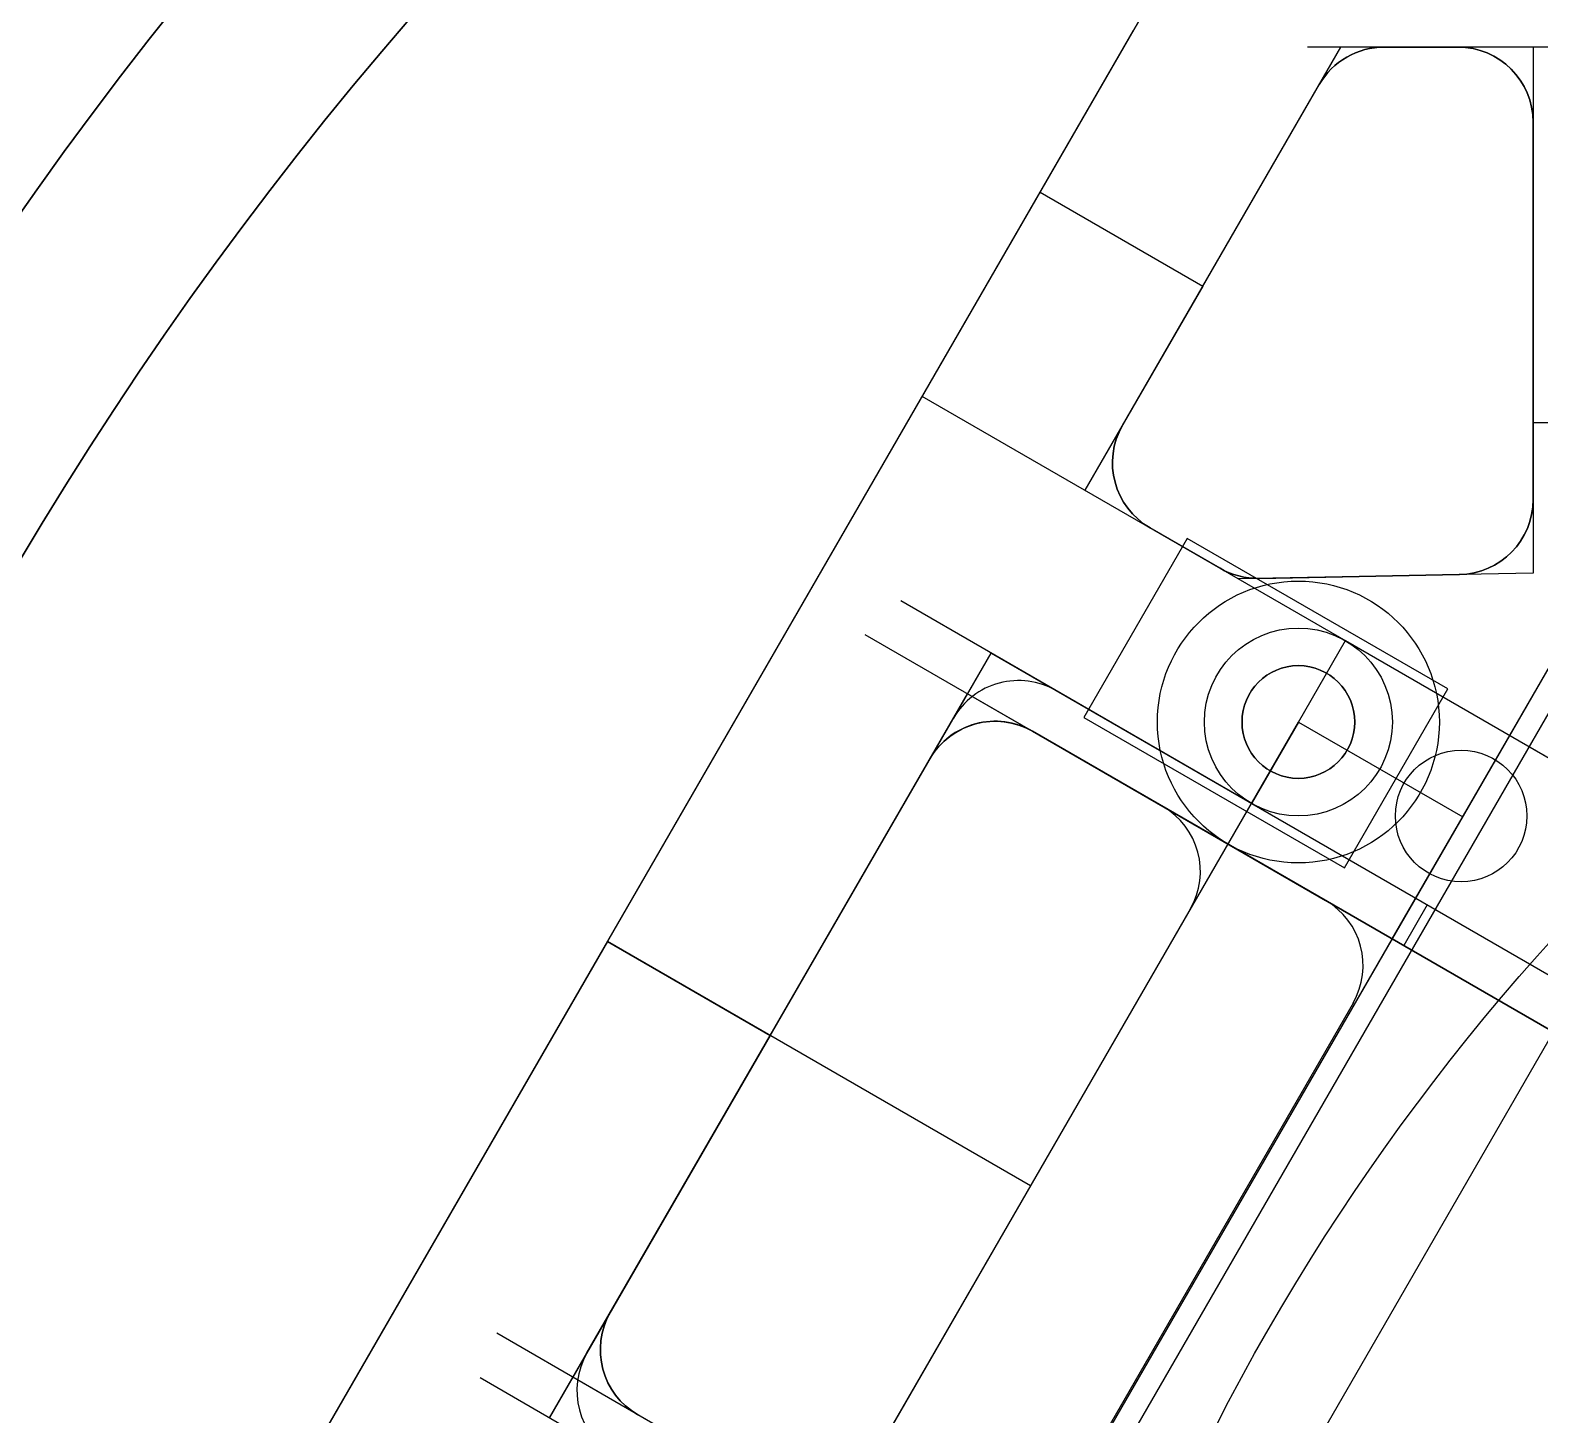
# Model space of a CAD drawing. Header units: centimetres. Extents: x -37.1 to 37.2, y -37.2 to 37.1.
# Drawn here: x -8.499 to -4.482, y 2.761 to 6.445 of the extents above; entities that cross this region are included whole.
import ezdxf

# ---------------------------------------------------------------- set-up
doc = ezdxf.new("R2010")
doc.units = ezdxf.units.CM
doc.header["$MEASUREMENT"] = 0
for name, color, linetype in [('IO基板 v3_Sketch1', 7, 'Continuous'), ('IO基板 v3_Sketch11', 7, 'Continuous'), ('IO基板 v3_Sketch12', 7, 'Continuous'), ('IO基板 v3_Sketch13', 7, 'Continuous'), ('IO基板 v3_Sketch14', 7, 'Continuous'), ('IO基板 v3_Sketch15', 7, 'Continuous'), ('IO基板 v3_Sketch17', 7, 'Continuous'), ('IO基板 v3_Sketch18', 7, 'Continuous'), ('IO基板 v3_Sketch19', 7, 'Continuous'), ('IO基板 v3_Sketch20', 7, 'Continuous'), ('IO基板 v3_Sketch21', 7, 'Continuous'), ('IO基板 v3_Sketch22', 7, 'Continuous'), ('IO基板 v3_Sketch23', 7, 'Continuous'), ('IO基板 v3_Sketch24', 7, 'Continuous'), ('IO基板 v3_Sketch25', 7, 'Continuous'), ('IO基板 v3_Sketch26', 7, 'Continuous'), ('IO基板 v3_Sketch27', 7, 'Continuous'), ('IO基板 v3_Sketch28', 7, 'Continuous'), ('IO基板 v3_Sketch29', 7, 'Continuous'), ('IO基板 v3_Sketch30', 7, 'Continuous'), ('IO基板 v3_Sketch31', 7, 'Continuous'), ('IO基板 v3_Sketch32', 7, 'Continuous'), ('IO基板 v3_Sketch33', 7, 'Continuous'), ('IO基板 v3_Sketch34', 7, 'Continuous'), ('IO基板 v3_Sketch35', 7, 'Continuous'), ('IO基板 v3_Sketch36', 7, 'Continuous'), ('IO基板 v3_Sketch38', 7, 'Continuous'), ('IO基板 v3_Sketch39', 7, 'Continuous'), ('IO基板 v3_Sketch40', 7, 'Continuous'), ('IO基板 v3_Sketch41', 7, 'Continuous'), ('IO基板 v3_Sketch42', 7, 'Continuous'), ('IO基板 v3_Sketch43', 7, 'Continuous'), ('IO基板 v3_Sketch44', 7, 'Continuous'), ('IO基板 v3_Sketch45', 7, 'Continuous'), ('IO基板 v3_Sketch46', 7, 'Continuous'), ('IO基板 v3_Sketch47', 7, 'Continuous'), ('IO基板 v3_Sketch48', 7, 'Continuous'), ('IO基板 v3_Sketch49', 7, 'Continuous'), ('IO基板 v3_Sketch50', 7, 'Continuous'), ('IO基板 v3_Sketch51', 7, 'Continuous'), ('IO基板 v3_Sketch55', 7, 'Continuous'), ('IO基板 v3_Sketch56', 7, 'Continuous'), ('IO基板 v3_Sketch57', 7, 'Continuous'), ('IO基板 v3_Sketch58', 7, 'Continuous'), ('IO基板 v3_Sketch59', 7, 'Continuous'), ('IO基板 v3_Sketch63', 7, 'Continuous'), ('IO基板 v3_Sketch64', 7, 'Continuous'), ('IO基板 v3_Sketch66', 7, 'Continuous'), ('IO基板 v3_Sketch68', 7, 'Continuous'), ('IO基板 v3_Sketch69', 7, 'Continuous'), ('IO基板 v3_Sketch7', 7, 'Continuous'), ('IO基板 v3_Sketch71', 7, 'Continuous')]:
    doc.layers.add(name, color=color, linetype=linetype)

msp = doc.modelspace()

# ---------------------------------------------------------------- linework, layer by layer
at = {"layer": 'IO基板 v3_Sketch1'}
msp.add_circle((0, 0), 10.4, dxfattribs=at)
at = {"layer": 'IO基板 v3_Sketch11'}
for p, q in [((-6.9628, 4.02), (-5.4628, 6.6181)), ((-6.5495, 2.1359), (-5.1245, 4.6041)), ((-6.9628, 4.02), (-8.4628, 1.4219)), ((-5.837, 3.37), (-6.9628, 4.02))]:
    msp.add_line(p, q, dxfattribs=at)
at = {"layer": 'IO基板 v3_Sketch11', "extrusion": (0, 0, -1)}
for centre, radius in [((0, 0), 10.4), ((5.1245, 4.6041), 0.15)]:
    msp.add_circle(centre, radius, dxfattribs=at)
at = {"layer": 'IO基板 v3_Sketch12'}
msp.add_line((-5.4628, 6.6181, 0.3), (-8.4628, 1.4219, 0.3), dxfattribs=at)
msp.add_circle((-5.1245, 4.6041, 0.3), 0.15, dxfattribs=at)
at = {"layer": 'IO基板 v3_Sketch13'}
msp.add_line((-5.4628, 6.6181, 0.3), (-8.4628, 1.4219, 0.3), dxfattribs=at)
msp.add_circle((-5.1245, 4.6041, 0.3), 0.15, dxfattribs=at)
at = {"layer": 'IO基板 v3_Sketch14'}
msp.add_line((-5.4628, 6.6181, 0.3), (-8.4628, 1.4219, 0.3), dxfattribs=at)
for centre, radius in [((0, 0, 0.3), 5), ((-5.1245, 4.6041, 0.3), 0.15)]:
    msp.add_circle(centre, radius, dxfattribs=at)
at = {"layer": 'IO基板 v3_Sketch15'}
msp.add_line((-5.4628, 6.6181, 0.3), (-8.4628, 1.4219, 0.3), dxfattribs=at)
for centre, radius in [((0, 0, 0.3), 5), ((-5.1245, 4.6041, 0.3), 0.15)]:
    msp.add_circle(centre, radius, dxfattribs=at)
at = {"layer": 'IO基板 v3_Sketch17'}
msp.add_line((-5.4628, 6.6181, 0.3), (-8.4628, 1.4219, 0.3), dxfattribs=at)
for centre, radius in [((0, 0, 0.3), 5), ((-5.1245, 4.6041, 0.3), 0.15)]:
    msp.add_circle(centre, radius, dxfattribs=at)
at = {"layer": 'IO基板 v3_Sketch18'}
msp.add_line((-5.4628, 6.6181, 0.3), (-8.4628, 1.4219, 0.3), dxfattribs=at)
for centre, radius in [((0, 0, 0.3), 37.15), ((0, 0, 0.3), 5), ((-5.1245, 4.6041, 0.3), 0.15), ((0, 0, 0.3), 4.5)]:
    msp.add_circle(centre, radius, dxfattribs=at)
at = {"layer": 'IO基板 v3_Sketch19'}
msp.add_line((-5.4628, 6.6181, 0.3), (-8.4628, 1.4219, 0.3), dxfattribs=at)
for centre, radius in [((-5.1245, 4.6041, 0.3), 0.15), ((0, 0, 0.3), 4.5)]:
    msp.add_circle(centre, radius, dxfattribs=at)
at = {"layer": 'IO基板 v3_Sketch20'}
msp.add_line((-5.4628, 6.6181, 0.3), (-8.4628, 1.4219, 0.3), dxfattribs=at)
for centre, radius in [((-5.1245, 4.6041, 0.3), 0.15), ((0, 0, 0.3), 4.5)]:
    msp.add_circle(centre, radius, dxfattribs=at)
at = {"layer": 'IO基板 v3_Sketch21'}
msp.add_line((-5.4628, 6.6181, 0.3), (-8.4628, 1.4219, 0.3), dxfattribs=at)
for centre, radius in [((-5.1245, 4.6041, 0.3), 0.15), ((0, 0, 0.3), 4.5)]:
    msp.add_circle(centre, radius, dxfattribs=at)
at = {"layer": 'IO基板 v3_Sketch22'}
msp.add_line((-5.4628, 6.6181, 0.3), (-8.4628, 1.4219, 0.3), dxfattribs=at)
for centre, radius in [((0, 0, 0.3), 9.9), ((-5.1245, 4.6041, 0.3), 0.15)]:
    msp.add_circle(centre, radius, dxfattribs=at)
msp.add_arc((0, 0, 0.3), 4.5, 95.0997, 84.9003, dxfattribs=at)
at = {"layer": 'IO基板 v3_Sketch23'}
msp.add_circle((0, 0, 0.3), 4.5, dxfattribs=at)
at = {"layer": 'IO基板 v3_Sketch24'}
for p, q in [((-5.4628, 6.6181, 0.3), (-8.4628, 1.4219, 0.3)), ((-5.2495, 4.3876, 0.3), (-6.1826, 4.9263, 0.3)), ((-5.1245, 4.6041, 0.3), (-4.9995, 4.8206, 0.3)), ((-4.9995, 4.8206, 0.3), (-3.2424, 3.8061, 0.3)), ((-6.5298, 3.77, 0.3), (-5.9423, 4.7876, 0.3)), ((-5.1245, 4.6041, 0.3), (-5.2495, 4.3876, 0.3)), ((-5.2495, 4.3876, 0.3), (-3.6214, 3.4476, 0.3)), ((-6.9628, 4.02, 0.3), (-6.5298, 3.77, 0.3)), ((-6.5298, 3.77, 0.3), (-7.1173, 2.7524, 0.3)), ((-6.4245, 2.3524, 0.3), (-7.3014, 2.8587, 0.3))]:
    msp.add_line(p, q, dxfattribs=at)
for centre, radius in [((0, 0, 0.3), 5), ((-5.1245, 4.6041, 0.3), 0.25), ((-5.1245, 4.6041, 0.3), 0.15)]:
    msp.add_circle(centre, radius, dxfattribs=at)
at = {"layer": 'IO基板 v3_Sketch25'}
for p, q in [((-5.4628, 6.6181, 0.3), (-8.4628, 1.4219, 0.3)), ((-7.1173, 2.7524, 0.3), (-5.9423, 4.7876, 0.3)), ((-5.9423, 4.7876, 0.3), (-3.6214, 3.4476, 0.3))]:
    msp.add_line(p, q, dxfattribs=at)
msp.add_circle((-5.1245, 4.6041, 0.3), 0.15, dxfattribs=at)
msp.add_arc((0, 0, 0.3), 5, 136.4084, 163.5916, dxfattribs=at)
at = {"layer": 'IO基板 v3_Sketch26'}
for p, q in [((-5.4628, 6.6181, 0.3), (-8.4628, 1.4219, 0.3)), ((-7.1173, 2.7524, 0.3), (-5.9423, 4.7876, 0.3)), ((-5.9423, 4.7876, 0.3), (-3.6214, 3.4476, 0.3))]:
    msp.add_line(p, q, dxfattribs=at)
for centre, radius in [((-5.1245, 4.6041, 0.3), 0.15), ((0, 0, 0.3), 4.5)]:
    msp.add_circle(centre, radius, dxfattribs=at)
msp.add_arc((0, 0, 0.3), 5, 136.4084, 163.5916, dxfattribs=at)
at = {"layer": 'IO基板 v3_Sketch27'}
for p, q in [((-5.4628, 6.6181, 0.3), (-8.4628, 1.4219, 0.3)), ((-7.1173, 2.7524, 0.3), (-5.9423, 4.7876, 0.3)), ((-5.9423, 4.7876, 0.3), (-3.6214, 3.4476, 0.3))]:
    msp.add_line(p, q, dxfattribs=at)
for centre, radius in [((0, 0, 0.3), 9.9), ((-5.1245, 4.6041, 0.3), 0.15)]:
    msp.add_circle(centre, radius, dxfattribs=at)
msp.add_arc((0, 0, 0.3), 5, 136.4084, 163.5916, dxfattribs=at)
at = {"layer": 'IO基板 v3_Sketch28'}
for p, q in [((-5.4628, 6.6181, 0.3), (-8.4628, 1.4219, 0.3)), ((-7.1173, 2.7524, 0.3), (-5.9423, 4.7876, 0.3)), ((-5.9423, 4.7876, 0.3), (-3.6214, 3.4476, 0.3))]:
    msp.add_line(p, q, dxfattribs=at)
for centre, radius in [((0, 0, 0.3), 9.9), ((0, 0, 0.3), 5), ((-5.1245, 4.6041, 0.3), 0.15)]:
    msp.add_circle(centre, radius, dxfattribs=at)
msp.add_arc((0, 0, 0.3), 5, 136.4084, 163.5916, dxfattribs=at)
at = {"layer": 'IO基板 v3_Sketch29'}
for p, q in [((-5.4628, 6.6181, 0.3), (-8.4628, 1.4219, 0.3)), ((-5.3788, 5.7636, 0.3), (-5.0114, 6.4, 0.3)), ((-4.5, 6.4, 0.3), (-5.1, 6.4, 0.3)), ((-4.5, 6.4, 0.3), (-4.5, 5, 0.3)), ((-4, 6.4, 0.3), (-4.5, 6.4, 0.3)), ((-5.8118, 6.0136, 0.3), (-5.3788, 5.7636, 0.3)), ((-5.3788, 5.7636, 0.3), (-5.6923, 5.2206, 0.3)), ((-4.4442, 4.5, 0.3), (-6.1253, 5.4706, 0.3)), ((-4.5, 5, 0.3), (-5.2848, 4.9853, 0.3)), ((-7.1173, 2.7524, 0.3), (-5.9423, 4.7876, 0.3)), ((-5.9423, 4.7876, 0.3), (-3.6214, 3.4476, 0.3))]:
    msp.add_line(p, q, dxfattribs=at)
msp.add_circle((-5.1245, 4.6041, 0.3), 0.15, dxfattribs=at)
msp.add_arc((0, 0, 0.3), 5, 136.4084, 163.5916, dxfattribs=at)
at = {"layer": 'IO基板 v3_Sketch30'}
for p, q in [((-5.5628, 6.4449, 0.3), (-8.3628, 1.5951, 0.3)), ((-4.8959, 6.4, 0.3), (-4.7, 6.4, 0.3)), ((-5.5923, 5.3938, 0.3), (-5.0691, 6.3, 0.3)), ((-4.5, 6.2, 0.3), (-4.5, 5.1963, 0.3)), ((-5.3329, 5.0131, 0.3), (-5.5191, 5.1206, 0.3)), ((-4.6963, 4.9963, 0.3), (-5.2292, 4.9863, 0.3)), ((-5.7691, 4.6876, 0.3), (-3.836, 3.5715, 0.3)), ((-7.0173, 2.9256, 0.3), (-6.0423, 4.6144, 0.3))]:
    msp.add_line(p, q, dxfattribs=at)
msp.add_circle((-5.1245, 4.6041, 0.3), 0.15, dxfattribs=at)
for centre, radius, start, end in [((-4.8959, 6.2, 0.3), 0.2, 90, 150), ((-4.7, 6.2, 0.3), 0.2, 0, 90), ((-5.4191, 5.2938, 0.3), 0.2, 150, 240), ((-4.7, 5.1963, 0.3), 0.2, 271.0734, 0), ((-5.2329, 5.1863, 0.3), 0.2, 240, 271.0734), ((-5.8691, 4.5144, 0.3), 0.2, 60, 150), ((0, 0, 0.3), 5, 139.1931, 160.8069), ((-6.8441, 2.8256, 0.3), 0.2, 150, 240)]:
    msp.add_arc(centre, radius, start, end, dxfattribs=at)
at = {"layer": 'IO基板 v3_Sketch31'}
for p, q in [((-5.5628, 6.4449, 0.3), (-8.3628, 1.5951, 0.3)), ((-4.8959, 6.4, 0.3), (-4.7, 6.4, 0.3)), ((-5.5923, 5.3938, 0.3), (-5.0691, 6.3, 0.3)), ((-4.5, 6.2, 0.3), (-4.5, 5.1963, 0.3)), ((-5.3329, 5.0131, 0.3), (-5.5191, 5.1206, 0.3)), ((-4.6963, 4.9963, 0.3), (-5.2292, 4.9863, 0.3)), ((-5.7691, 4.6876, 0.3), (-3.836, 3.5715, 0.3)), ((-7.0173, 2.9256, 0.3), (-6.0423, 4.6144, 0.3))]:
    msp.add_line(p, q, dxfattribs=at)
msp.add_circle((-5.1245, 4.6041, 0.3), 0.15, dxfattribs=at)
for centre, radius, start, end in [((-4.8959, 6.2, 0.3), 0.2, 90, 150), ((-4.7, 6.2, 0.3), 0.2, 0, 90), ((-5.4191, 5.2938, 0.3), 0.2, 150, 240), ((-4.7, 5.1963, 0.3), 0.2, 271.0734, 0), ((-5.2329, 5.1863, 0.3), 0.2, 240, 271.0734), ((-5.8691, 4.5144, 0.3), 0.2, 60, 150), ((0, 0, 0.3), 5, 139.1931, 160.8069), ((-6.8441, 2.8256, 0.3), 0.2, 150, 240)]:
    msp.add_arc(centre, radius, start, end, dxfattribs=at)
at = {"layer": 'IO基板 v3_Sketch32'}
for p, q in [((-5.5628, 6.4449, 0.3), (-8.3628, 1.5951, 0.3)), ((-4.8959, 6.4, 0.3), (-4.7, 6.4, 0.3)), ((-5.5923, 5.3938, 0.3), (-5.0691, 6.3, 0.3)), ((-4.5, 6.2, 0.3), (-4.5, 5.1963, 0.3)), ((-4, 5.4, 0.3), (-4.5, 5.4, 0.3)), ((-5.3329, 5.0131, 0.3), (-5.5191, 5.1206, 0.3)), ((-4.6963, 4.9963, 0.3), (-5.2292, 4.9863, 0.3)), ((-5.7691, 4.6876, 0.3), (-3.836, 3.5715, 0.3)), ((-7.0173, 2.9256, 0.3), (-6.0423, 4.6144, 0.3))]:
    msp.add_line(p, q, dxfattribs=at)
msp.add_circle((-5.1245, 4.6041, 0.3), 0.15, dxfattribs=at)
for centre, radius, start, end in [((-4.8959, 6.2, 0.3), 0.2, 90, 150), ((-4.7, 6.2, 0.3), 0.2, 0, 90), ((-5.4191, 5.2938, 0.3), 0.2, 150, 240), ((-4.7, 5.1963, 0.3), 0.2, 271.0734, 0), ((-5.2329, 5.1863, 0.3), 0.2, 240, 271.0734), ((-5.8691, 4.5144, 0.3), 0.2, 60, 150), ((0, 0, 0.3), 5, 139.1931, 160.8069), ((-6.8441, 2.8256, 0.3), 0.2, 150, 240)]:
    msp.add_arc(centre, radius, start, end, dxfattribs=at)
at = {"layer": 'IO基板 v3_Sketch33'}
for p, q in [((-5.5628, 6.4449, 0.3), (-8.3628, 1.5951, 0.3)), ((-4.8959, 6.4, 0.3), (-4.7, 6.4, 0.3)), ((-5.5923, 5.3938, 0.3), (-5.0691, 6.3, 0.3)), ((-4.5, 6.2, 0.3), (-4.5, 5.1963, 0.3)), ((-5.3329, 5.0131, 0.3), (-5.5191, 5.1206, 0.3)), ((-4.6963, 4.9963, 0.3), (-5.2292, 4.9863, 0.3)), ((-7.1173, 2.7524, 0.3), (-5.9423, 4.7876, 0.3)), ((-5.9423, 4.7876, 0.3), (-3.6214, 3.4476, 0.3)), ((-4.8443, 4.0093, 0.3), (-6.0048, 4.6793, 0.3)), ((-4.7818, 4.1176, 0.3), (-4.8443, 4.0093, 0.3)), ((-4.8443, 4.0093, 0.3), (-3.7086, 3.3536, 0.3)), ((-5.8943, 2.1907, 0.3), (-7.0548, 2.8607, 0.3))]:
    msp.add_line(p, q, dxfattribs=at)
msp.add_circle((-5.1245, 4.6041, 0.3), 0.15, dxfattribs=at)
for centre, radius, start, end in [((-4.8959, 6.2, 0.3), 0.2, 90, 150), ((-4.7, 6.2, 0.3), 0.2, 0, 90), ((-5.4191, 5.2938, 0.3), 0.2, 150, 240), ((-4.7, 5.1963, 0.3), 0.2, 271.0734, 0), ((-5.2329, 5.1863, 0.3), 0.2, 240, 271.0734), ((0, 0, 0.3), 5, 136.4084, 163.5916)]:
    msp.add_arc(centre, radius, start, end, dxfattribs=at)
at = {"layer": 'IO基板 v3_Sketch34'}
for p, q in [((-5.5628, 6.4449, 0.3), (-8.3628, 1.5951, 0.3)), ((-4.8959, 6.4, 0.3), (-4.7, 6.4, 0.3)), ((-5.5923, 5.3938, 0.3), (-5.0691, 6.3, 0.3)), ((-4.5, 6.2, 0.3), (-4.5, 5.1963, 0.3)), ((-5.3329, 5.0131, 0.3), (-5.5191, 5.1206, 0.3)), ((-4.6963, 4.9963, 0.3), (-5.2292, 4.9863, 0.3)), ((-5.8316, 4.5793, 0.3), (-3.9178, 3.4744, 0.3)), ((-6.9548, 3.0339, 0.3), (-6.1048, 4.5061, 0.3))]:
    msp.add_line(p, q, dxfattribs=at)
msp.add_circle((-5.1245, 4.6041, 0.3), 0.15, dxfattribs=at)
for centre, radius, start, end in [((-4.8959, 6.2, 0.3), 0.2, 90, 150), ((-4.7, 6.2, 0.3), 0.2, 0, 90), ((-5.4191, 5.2938, 0.3), 0.2, 150, 240), ((-4.7, 5.1963, 0.3), 0.2, 271.0734, 0), ((-5.2329, 5.1863, 0.3), 0.2, 240, 271.0734), ((-5.9316, 4.4061, 0.3), 0.2, 60, 150), ((0, 0, 0.3), 5, 140.5921, 159.4079), ((-6.7816, 2.9339, 0.3), 0.2, 150, 240)]:
    msp.add_arc(centre, radius, start, end, dxfattribs=at)
at = {"layer": 'IO基板 v3_Sketch35'}
for p, q in [((-5.5628, 6.4449, 0.3), (-8.3628, 1.5951, 0.3)), ((-4.8959, 6.4, 0.3), (-4.7, 6.4, 0.3)), ((-5.5923, 5.3938, 0.3), (-5.0691, 6.3, 0.3)), ((-4.5, 6.2, 0.3), (-4.5, 5.1963, 0.3)), ((-5.3329, 5.0131, 0.3), (-5.5191, 5.1206, 0.3)), ((-4.6963, 4.9963, 0.3), (-5.2292, 4.9863, 0.3)), ((-5.8316, 4.5793, 0.3), (-3.9178, 3.4744, 0.3)), ((-6.9548, 3.0339, 0.3), (-6.1048, 4.5061, 0.3))]:
    msp.add_line(p, q, dxfattribs=at)
msp.add_circle((-5.1245, 4.6041, 0.3), 0.15, dxfattribs=at)
for centre, radius, start, end in [((-4.8959, 6.2, 0.3), 0.2, 90, 150), ((-4.7, 6.2, 0.3), 0.2, 0, 90), ((-5.4191, 5.2938, 0.3), 0.2, 150, 240), ((-4.7, 5.1963, 0.3), 0.2, 271.0734, 0), ((-5.2329, 5.1863, 0.3), 0.2, 240, 271.0734), ((-5.9316, 4.4061, 0.3), 0.2, 60, 150), ((0, 0, 0.3), 5, 140.5921, 159.4079), ((-6.7816, 2.9339, 0.3), 0.2, 150, 240)]:
    msp.add_arc(centre, radius, start, end, dxfattribs=at)
at = {"layer": 'IO基板 v3_Sketch36'}
for p, q in [((-5.5628, 6.4449, 0.3), (-8.3628, 1.5951, 0.3)), ((-4.8959, 6.4, 0.3), (-4.7, 6.4, 0.3)), ((-5.5923, 5.3938, 0.3), (-5.0691, 6.3, 0.3)), ((-4.5, 6.2, 0.3), (-4.5, 5.1963, 0.3)), ((-5.3329, 5.0131, 0.3), (-5.5191, 5.1206, 0.3)), ((-4.6963, 4.9963, 0.3), (-5.2292, 4.9863, 0.3)), ((-5.8316, 4.5793, 0.3), (-3.9178, 3.4744, 0.3)), ((-6.9548, 3.0339, 0.3), (-6.1048, 4.5061, 0.3))]:
    msp.add_line(p, q, dxfattribs=at)
for centre, radius in [((-5.1245, 4.6041, 0.3), 0.15), ((0, 0, 0.3), 4.5)]:
    msp.add_circle(centre, radius, dxfattribs=at)
for centre, radius, start, end in [((-4.8959, 6.2, 0.3), 0.2, 90, 150), ((-4.7, 6.2, 0.3), 0.2, 0, 90), ((-5.4191, 5.2938, 0.3), 0.2, 150, 240), ((-4.7, 5.1963, 0.3), 0.2, 271.0734, 0), ((-5.2329, 5.1863, 0.3), 0.2, 240, 271.0734), ((-5.9316, 4.4061, 0.3), 0.2, 60, 150), ((0, 0, 0.3), 5, 140.5921, 159.4079), ((-6.7816, 2.9339, 0.3), 0.2, 150, 240)]:
    msp.add_arc(centre, radius, start, end, dxfattribs=at)
at = {"layer": 'IO基板 v3_Sketch38'}
for p, q in [((-8.3628, 1.5951, 0.15), (-5.5628, 6.4449, 0.15)), ((-4.7, 6.4, 0.15), (-4.8959, 6.4, 0.15)), ((-5.0691, 6.3, 0.15), (-5.5923, 5.3938, 0.15)), ((-4.5, 5.1963, 0.15), (-4.5, 6.2, 0.15)), ((-5.5191, 5.1206, 0.15), (-5.3329, 5.0131, 0.15)), ((-5.2292, 4.9863, 0.15), (-4.6963, 4.9963, 0.15)), ((-3.9178, 3.4744, 0.15), (-5.8316, 4.5793, 0.15)), ((-6.1048, 4.5061, 0.15), (-6.9548, 3.0339, 0.15))]:
    msp.add_line(p, q, dxfattribs=at)
at = {"layer": 'IO基板 v3_Sketch38', "extrusion": (-1e-16, 0, -1)}
msp.add_circle((5.1245, 4.6041, -0.15), 0.15, dxfattribs=at)
for centre, radius, start, end in [((4.8959, 6.2, -0.15), 0.2, 30, 90), ((4.7, 6.2, -0.15), 0.2, 90, 180), ((5.4191, 5.2938, -0.15), 0.2, 300, 30), ((4.7, 5.1963, -0.15), 0.2, 180, 268.9266), ((5.2329, 5.1863, -0.15), 0.2, 268.9266, 300), ((5.9316, 4.4061, -0.15), 0.2, 30, 120), ((0, 0, -0.15), 5, 20.5921, 39.4079), ((6.7816, 2.9339, -0.15), 0.2, 300, 30)]:
    msp.add_arc(centre, radius, start, end, dxfattribs=at)
at = {"layer": 'IO基板 v3_Sketch39'}
for p, q in [((-5.5628, 6.4449, 0.3), (-8.3628, 1.5951, 0.3)), ((-4.8959, 6.4, 0.3), (-4.7, 6.4, 0.3)), ((-5.5923, 5.3938, 0.3), (-5.0691, 6.3, 0.3)), ((-4.5, 6.2, 0.3), (-4.5, 5.1963, 0.3)), ((-5.3329, 5.0131, 0.3), (-5.5191, 5.1206, 0.3)), ((-4.6963, 4.9963, 0.3), (-5.2292, 4.9863, 0.3)), ((-5.8316, 4.5793, 0.3), (-3.9178, 3.4744, 0.3)), ((-6.9548, 3.0339, 0.3), (-6.1048, 4.5061, 0.3))]:
    msp.add_line(p, q, dxfattribs=at)
msp.add_circle((-5.1245, 4.6041, 0.3), 0.15, dxfattribs=at)
for centre, radius, start, end in [((-4.8959, 6.2, 0.3), 0.2, 90, 150), ((-4.7, 6.2, 0.3), 0.2, 0, 90), ((-5.4191, 5.2938, 0.3), 0.2, 150, 240), ((-4.7, 5.1963, 0.3), 0.2, 271.0734, 0), ((-5.2329, 5.1863, 0.3), 0.2, 240, 271.0734), ((-5.9316, 4.4061, 0.3), 0.2, 60, 150), ((0, 0, 0.3), 5, 140.5921, 159.4079), ((-6.7816, 2.9339, 0.3), 0.2, 150, 240)]:
    msp.add_arc(centre, radius, start, end, dxfattribs=at)
at = {"layer": 'IO基板 v3_Sketch40'}
for p, q in [((-5.5628, 6.4449, 0.3), (-8.3628, 1.5951, 0.3)), ((-4.8959, 6.4, 0.3), (-4.7, 6.4, 0.3)), ((-5.5923, 5.3938, 0.3), (-5.0691, 6.3, 0.3)), ((-4.5, 6.2, 0.3), (-4.5, 5.1963, 0.3)), ((-5.3329, 5.0131, 0.3), (-5.5191, 5.1206, 0.3)), ((-4.6963, 4.9963, 0.3), (-5.2292, 4.9863, 0.3)), ((-5.8316, 4.5793, 0.3), (-3.9178, 3.4744, 0.3)), ((-6.9548, 3.0339, 0.3), (-6.1048, 4.5061, 0.3))]:
    msp.add_line(p, q, dxfattribs=at)
msp.add_circle((-5.1245, 4.6041, 0.3), 0.15, dxfattribs=at)
for centre, radius, start, end in [((-4.8959, 6.2, 0.3), 0.2, 90, 150), ((-4.7, 6.2, 0.3), 0.2, 0, 90), ((-5.4191, 5.2938, 0.3), 0.2, 150, 240), ((-4.7, 5.1963, 0.3), 0.2, 271.0734, 0), ((-5.2329, 5.1863, 0.3), 0.2, 240, 271.0734), ((-5.9316, 4.4061, 0.3), 0.2, 60, 150), ((0, 0, 0.3), 5, 140.5921, 159.4079), ((-6.7816, 2.9339, 0.3), 0.2, 150, 240)]:
    msp.add_arc(centre, radius, start, end, dxfattribs=at)
at = {"layer": 'IO基板 v3_Sketch41'}
for p, q in [((-5.5628, 6.4449, 0.3), (-8.3628, 1.5951, 0.3)), ((-4.8959, 6.4, 0.3), (-4.7, 6.4, 0.3)), ((-5.5923, 5.3938, 0.3), (-5.0691, 6.3, 0.3)), ((-4.5, 6.2, 0.3), (-4.5, 5.1963, 0.3)), ((-5.3329, 5.0131, 0.3), (-5.5191, 5.1206, 0.3)), ((-4.6963, 4.9963, 0.3), (-5.2292, 4.9863, 0.3)), ((-5.8316, 4.5793, 0.3), (-3.9178, 3.4744, 0.3)), ((-6.9548, 3.0339, 0.3), (-6.1048, 4.5061, 0.3))]:
    msp.add_line(p, q, dxfattribs=at)
msp.add_circle((-5.1245, 4.6041, 0.3), 0.15, dxfattribs=at)
for centre, radius, start, end in [((-4.8959, 6.2, 0.3), 0.2, 90, 150), ((-4.7, 6.2, 0.3), 0.2, 0, 90), ((-5.4191, 5.2938, 0.3), 0.2, 150, 240), ((-4.7, 5.1963, 0.3), 0.2, 271.0734, 0), ((-5.2329, 5.1863, 0.3), 0.2, 240, 271.0734), ((-5.9316, 4.4061, 0.3), 0.2, 60, 150), ((0, 0, 0.3), 5, 140.5921, 159.4079), ((-6.7816, 2.9339, 0.3), 0.2, 150, 240)]:
    msp.add_arc(centre, radius, start, end, dxfattribs=at)
at = {"layer": 'IO基板 v3_Sketch42'}
for p, q in [((-5.5628, 6.4449, 0.3), (-8.3628, 1.5951, 0.3)), ((-4.8959, 6.4, 0.3), (-4.7, 6.4, 0.3)), ((-5.5923, 5.3938, 0.3), (-5.0691, 6.3, 0.3)), ((-4.5, 6.2, 0.3), (-4.5, 5.1963, 0.3)), ((-5.3329, 5.0131, 0.3), (-5.5191, 5.1206, 0.3)), ((-4.6963, 4.9963, 0.3), (-5.2292, 4.9863, 0.3)), ((-5.8316, 4.5793, 0.3), (-3.9178, 3.4744, 0.3)), ((-6.9548, 3.0339, 0.3), (-6.1048, 4.5061, 0.3))]:
    msp.add_line(p, q, dxfattribs=at)
msp.add_circle((-5.1245, 4.6041, 0.3), 0.15, dxfattribs=at)
for centre, radius, start, end in [((-4.8959, 6.2, 0.3), 0.2, 90, 150), ((-4.7, 6.2, 0.3), 0.2, 0, 90), ((-5.4191, 5.2938, 0.3), 0.2, 150, 240), ((-4.7, 5.1963, 0.3), 0.2, 271.0734, 0), ((-5.2329, 5.1863, 0.3), 0.2, 240, 271.0734), ((-5.9316, 4.4061, 0.3), 0.2, 60, 150), ((0, 0, 0.3), 5, 140.5921, 159.4079), ((-6.7816, 2.9339, 0.3), 0.2, 150, 240)]:
    msp.add_arc(centre, radius, start, end, dxfattribs=at)
at = {"layer": 'IO基板 v3_Sketch43'}
for p, q in [((-5.5628, 6.4449, 0.3), (-8.3628, 1.5951, 0.3)), ((-5.8316, 4.5793, 0.3), (-3.9178, 3.4744, 0.3)), ((-6.9548, 3.0339, 0.3), (-6.1048, 4.5061, 0.3))]:
    msp.add_line(p, q, dxfattribs=at)
for centre, radius in [((0, 0, 0.3), 9.9), ((-5.1245, 4.6041, 0.3), 0.15)]:
    msp.add_circle(centre, radius, dxfattribs=at)
for centre, radius, start, end in [((-5.9316, 4.4061, 0.3), 0.2, 60, 150), ((0, 0, 0.3), 5, 140.5921, 159.4079), ((-6.7816, 2.9339, 0.3), 0.2, 150, 240)]:
    msp.add_arc(centre, radius, start, end, dxfattribs=at)
at = {"layer": 'IO基板 v3_Sketch44'}
for p, q in [((-5.5628, 6.4449, 0.3), (-8.3628, 1.5951, 0.3)), ((-5.8316, 4.5793, 0.3), (-3.9178, 3.4744, 0.3)), ((-6.9548, 3.0339, 0.3), (-6.1048, 4.5061, 0.3))]:
    msp.add_line(p, q, dxfattribs=at)
msp.add_circle((-5.1245, 4.6041, 0.3), 0.15, dxfattribs=at)
for centre, radius, start, end in [((-5.9316, 4.4061, 0.3), 0.2, 60, 150), ((0, 0, 0.3), 5, 140.5921, 159.4079), ((-6.7816, 2.9339, 0.3), 0.2, 150, 240)]:
    msp.add_arc(centre, radius, start, end, dxfattribs=at)
at = {"layer": 'IO基板 v3_Sketch45'}
for p, q in [((-5.5628, 6.4449, 0.3), (-8.3628, 1.5951, 0.3)), ((-5.8316, 4.5793, 0.3), (-3.9178, 3.4744, 0.3)), ((-6.9548, 3.0339, 0.3), (-6.1048, 4.5061, 0.3))]:
    msp.add_line(p, q, dxfattribs=at)
msp.add_circle((-5.1245, 4.6041, 0.3), 0.15, dxfattribs=at)
for centre, radius, start, end in [((-5.9316, 4.4061, 0.3), 0.2, 60, 150), ((0, 0, 0.3), 5, 140.5921, 159.4079), ((-6.7816, 2.9339, 0.3), 0.2, 150, 240)]:
    msp.add_arc(centre, radius, start, end, dxfattribs=at)
at = {"layer": 'IO基板 v3_Sketch46'}
for p, q in [((-5.5628, 6.4449, 0.3), (-8.3628, 1.5951, 0.3)), ((-5.8316, 4.5793, 0.3), (-3.9178, 3.4744, 0.3)), ((-6.9548, 3.0339, 0.3), (-6.1048, 4.5061, 0.3))]:
    msp.add_line(p, q, dxfattribs=at)
msp.add_circle((-5.1245, 4.6041, 0.3), 0.15, dxfattribs=at)
for centre, radius, start, end in [((-5.9316, 4.4061, 0.3), 0.2, 60, 150), ((0, 0, 0.3), 5, 140.5921, 159.4079), ((-6.7816, 2.9339, 0.3), 0.2, 150, 240)]:
    msp.add_arc(centre, radius, start, end, dxfattribs=at)
at = {"layer": 'IO基板 v3_Sketch47'}
for p, q in [((-5.5628, 6.4449, 0.3), (-8.3628, 1.5951, 0.3)), ((-5.8316, 4.5793, 0.3), (-3.9178, 3.4744, 0.3)), ((-5.1245, 4.6041, 0.3), (-4.6872, 4.3516, 0.3)), ((-6.9548, 3.0339, 0.3), (-6.1048, 4.5061, 0.3)), ((-6.1122, 1.8834, 0.3), (-4.6872, 4.3516, 0.3)), ((-4.8747, 4.0268, 0.3), (-3.0274, 2.9603, 0.3))]:
    msp.add_line(p, q, dxfattribs=at)
msp.add_circle((-5.1245, 4.6041, 0.3), 0.15, dxfattribs=at)
for centre, radius, start, end in [((-5.9316, 4.4061, 0.3), 0.2, 60, 150), ((0, 0, 0.3), 5, 140.5921, 159.4079), ((-6.7816, 2.9339, 0.3), 0.2, 150, 240)]:
    msp.add_arc(centre, radius, start, end, dxfattribs=at)
at = {"layer": 'IO基板 v3_Sketch48'}
for p, q in [((-5.5628, 6.4449, 0.3), (-8.3628, 1.5951, 0.3)), ((-5.8316, 4.5793, 0.3), (-3.2645, 3.0972, 0.3)), ((-6.9548, 3.0339, 0.3), (-6.1048, 4.5061, 0.3))]:
    msp.add_line(p, q, dxfattribs=at)
for centre, radius in [((-5.1245, 4.6041, 0.3), 0.15), ((0, 0, 0.3), 4.5)]:
    msp.add_circle(centre, radius, dxfattribs=at)
for centre, start, end in [((-5.9316, 4.4061, 0.3), 60, 150), ((-6.7816, 2.9339, 0.3), 150, 240)]:
    msp.add_arc(centre, 0.2, start, end, dxfattribs=at)
at = {"layer": 'IO基板 v3_Sketch49'}
for p, q in [((-5.5628, 6.4449, 0.3), (-8.3628, 1.5951, 0.3)), ((-5.8316, 4.5793, 0.3), (-3.2645, 3.0972, 0.3)), ((-6.9548, 3.0339, 0.3), (-6.1048, 4.5061, 0.3)), ((-5.9247, 2.2082, 0.3), (-4.8747, 4.0268, 0.3))]:
    msp.add_line(p, q, dxfattribs=at)
msp.add_circle((-5.1245, 4.6041, 0.3), 0.15, dxfattribs=at)
for centre, start, end in [((-5.9316, 4.4061, 0.3), 60, 150), ((-6.7816, 2.9339, 0.3), 150, 240)]:
    msp.add_arc(centre, 0.2, start, end, dxfattribs=at)
at = {"layer": 'IO基板 v3_Sketch50'}
for p, q in [((-5.5628, 6.4449, 0.3), (-8.3628, 1.5951, 0.3)), ((-4.8747, 4.0268, 0.3), (-3.8504, 5.801, 0.3)), ((-6.2997, 1.5587, 0.3), (-4.8747, 4.0268, 0.3)), ((-4.8747, 4.0268, 0.3), (-3.2645, 3.0972, 0.3))]:
    msp.add_line(p, q, dxfattribs=at)
msp.add_circle((-5.1245, 4.6041, 0.3), 0.15, dxfattribs=at)
at = {"layer": 'IO基板 v3_Sketch51'}
for p, q in [((-5.5628, 6.4449, 0.3), (-8.3628, 1.5951, 0.3)), ((-6.2997, 1.5587, 0.3), (-4.0819, 5.4, 0.3))]:
    msp.add_line(p, q, dxfattribs=at)
msp.add_circle((-5.1245, 4.6041, 0.3), 0.15, dxfattribs=at)
at = {"layer": 'IO基板 v3_Sketch55'}
for p, q in [((-5.5628, 6.4449, 0.3), (-8.3628, 1.5951, 0.3)), ((-6.2997, 1.5587, 0.3), (-4.0819, 5.4, 0.3))]:
    msp.add_line(p, q, dxfattribs=at)
msp.add_circle((-5.1245, 4.6041, 0.3), 0.15, dxfattribs=at)
at = {"layer": 'IO基板 v3_Sketch56'}
for p, q in [((-5.5628, 6.4449, 0.3), (-8.3628, 1.5951, 0.3)), ((-6.2477, 1.5287, 0.3), (-3.837, 5.7042, 0.3)), ((-6.2997, 1.5587, 0.3), (-4.0819, 5.4, 0.3))]:
    msp.add_line(p, q, dxfattribs=at)
msp.add_circle((-5.1245, 4.6041, 0.3), 0.15, dxfattribs=at)
at = {"layer": 'IO基板 v3_Sketch57'}
for p, q in [((-5.5628, 6.4449, 0.3), (-8.3628, 1.5951, 0.3)), ((-6.1477, 1.7019, 0.3), (-4.2161, 5.0475, 0.3)), ((-5.312, 4.2793, 0.3), (-6.2767, 4.8363, 0.3)), ((-6.5298, 3.77, 0.3), (-6.0048, 4.6793, 0.3)), ((-6.5495, 2.1359, 0.3), (-5.1245, 4.6041, 0.3)), ((-6.9628, 4.02, 0.3), (-6.5298, 3.77, 0.3)), ((-6.5298, 3.77, 0.3), (-7.0548, 2.8607, 0.3)), ((-6.362, 2.4607, 0.3), (-7.2574, 2.9776, 0.3))]:
    msp.add_line(p, q, dxfattribs=at)
for radius in [0.375, 0.15]:
    msp.add_circle((-5.1245, 4.6041, 0.3), radius, dxfattribs=at)
at = {"layer": 'IO基板 v3_Sketch58'}
for p, q in [((-5.5628, 6.4449, 0.3), (-8.3628, 1.5951, 0.3)), ((-6.1477, 1.7019, 0.3), (-4.2161, 5.0475, 0.3)), ((-5.8316, 4.5793, 0.3), (-5.4852, 4.3793, 0.3)), ((-6.9548, 3.0339, 0.3), (-6.1048, 4.5061, 0.3)), ((-5.412, 4.1061, 0.3), (-6.262, 2.6339, 0.3)), ((-6.5352, 2.5607, 0.3), (-6.8816, 2.7607, 0.3))]:
    msp.add_line(p, q, dxfattribs=at)
msp.add_circle((-5.1245, 4.6041, 0.3), 0.15, dxfattribs=at)
for centre, start, end in [((-5.9316, 4.4061, 0.3), 60, 150), ((-5.5852, 4.2061, 0.3), 330, 60), ((-6.7816, 2.9339, 0.3), 150, 240)]:
    msp.add_arc(centre, 0.2, start, end, dxfattribs=at)
at = {"layer": 'IO基板 v3_Sketch59'}
for p, q in [((-5.5628, 6.4449, 0.3), (-8.3628, 1.5951, 0.3)), ((-5.8727, 2.1782, 0.3), (-4.2161, 5.0475, 0.3)), ((-5.8316, 4.5793, 0.3), (-5.4852, 4.3793, 0.3)), ((-6.9548, 3.0339, 0.3), (-6.1048, 4.5061, 0.3)), ((-5.412, 4.1061, 0.3), (-6.262, 2.6339, 0.3)), ((-6.5352, 2.5607, 0.3), (-6.8816, 2.7607, 0.3))]:
    msp.add_line(p, q, dxfattribs=at)
for centre, radius in [((0, 0, 0.3), 9.9), ((0, 0, 0.3), 6), ((-5.1245, 4.6041, 0.3), 0.15)]:
    msp.add_circle(centre, radius, dxfattribs=at)
for centre, start, end in [((-5.9316, 4.4061, 0.3), 60, 150), ((-5.5852, 4.2061, 0.3), 330, 60), ((-6.7816, 2.9339, 0.3), 150, 240)]:
    msp.add_arc(centre, 0.2, start, end, dxfattribs=at)
at = {"layer": 'IO基板 v3_Sketch63'}
msp.add_circle((0, 0, 0.46), 9.9, dxfattribs=at)
at = {"layer": 'IO基板 v3_Sketch64', "extrusion": (-1e-16, 0, -1)}
msp.add_circle((0, 0, -0.3), 9.9, dxfattribs=at)
at = {"layer": 'IO基板 v3_Sketch66'}
msp.add_circle((0, 0, 1.46), 9.9, dxfattribs=at)
at = {"layer": 'IO基板 v3_Sketch68'}
msp.add_circle((0, 0, 1.46), 9.9, dxfattribs=at)
at = {"layer": 'IO基板 v3_Sketch69'}
for p, q in [((-5.5628, 6.4449, 0.3), (-8.3628, 1.5951, 0.3)), ((-5.8727, 2.1782, 0.3), (-4.2161, 5.0475, 0.3)), ((-5.8316, 4.5793, 0.3), (-5.4852, 4.3793, 0.3)), ((-6.9548, 3.0339, 0.3), (-6.1048, 4.5061, 0.3)), ((-5.412, 4.1061, 0.3), (-6.262, 2.6339, 0.3)), ((-6.5352, 2.5607, 0.3), (-6.8816, 2.7607, 0.3))]:
    msp.add_line(p, q, dxfattribs=at)
msp.add_circle((-5.1245, 4.6041, 0.3), 0.15, dxfattribs=at)
for centre, start, end in [((-5.9316, 4.4061, 0.3), 60, 150), ((-5.5852, 4.2061, 0.3), 330, 60), ((-6.7816, 2.9339, 0.3), 150, 240)]:
    msp.add_arc(centre, 0.2, start, end, dxfattribs=at)
at = {"layer": 'IO基板 v3_Sketch7'}
for p, q in [((-5.42, 5.0922, 0.3), (-5.695, 4.6159, 0.3)), ((-4.7272, 4.6922, 0.3), (-5.42, 5.0922, 0.3)), ((-5.0022, 4.2159, 0.3), (-4.7272, 4.6922, 0.3)), ((-5.695, 4.6159, 0.3), (-5.0022, 4.2159, 0.3))]:
    msp.add_line(p, q, dxfattribs=at)
msp.add_circle((-5.1245, 4.6041, 0.3), 0.15, dxfattribs=at)
at = {"layer": 'IO基板 v3_Sketch71'}
for p, q in [((-5.5628, 6.4449, 0.3), (-8.3628, 1.5951, 0.3)), ((-5.8316, 4.5793, 0.3), (-5.0522, 4.1293, 0.3)), ((-6.9548, 3.0339, 0.3), (-6.1048, 4.5061, 0.3)), ((-5.246, 2.3937, 0.3), (-4.1085, 4.3639, 0.3)), ((-4.979, 3.8561, 0.3), (-5.829, 2.3839, 0.3)), ((-6.1022, 2.3107, 0.3), (-6.8816, 2.7607, 0.3))]:
    msp.add_line(p, q, dxfattribs=at)
msp.add_circle((-4.6915, 4.3541, 0.3), 0.175, dxfattribs=at)
for centre, start, end in [((-5.9316, 4.4061, 0.3), 60, 150), ((-5.1522, 3.9561, 0.3), 330, 60), ((-6.7816, 2.9339, 0.3), 150, 240)]:
    msp.add_arc(centre, 0.2, start, end, dxfattribs=at)

doc.saveas('drawing.dxf')
